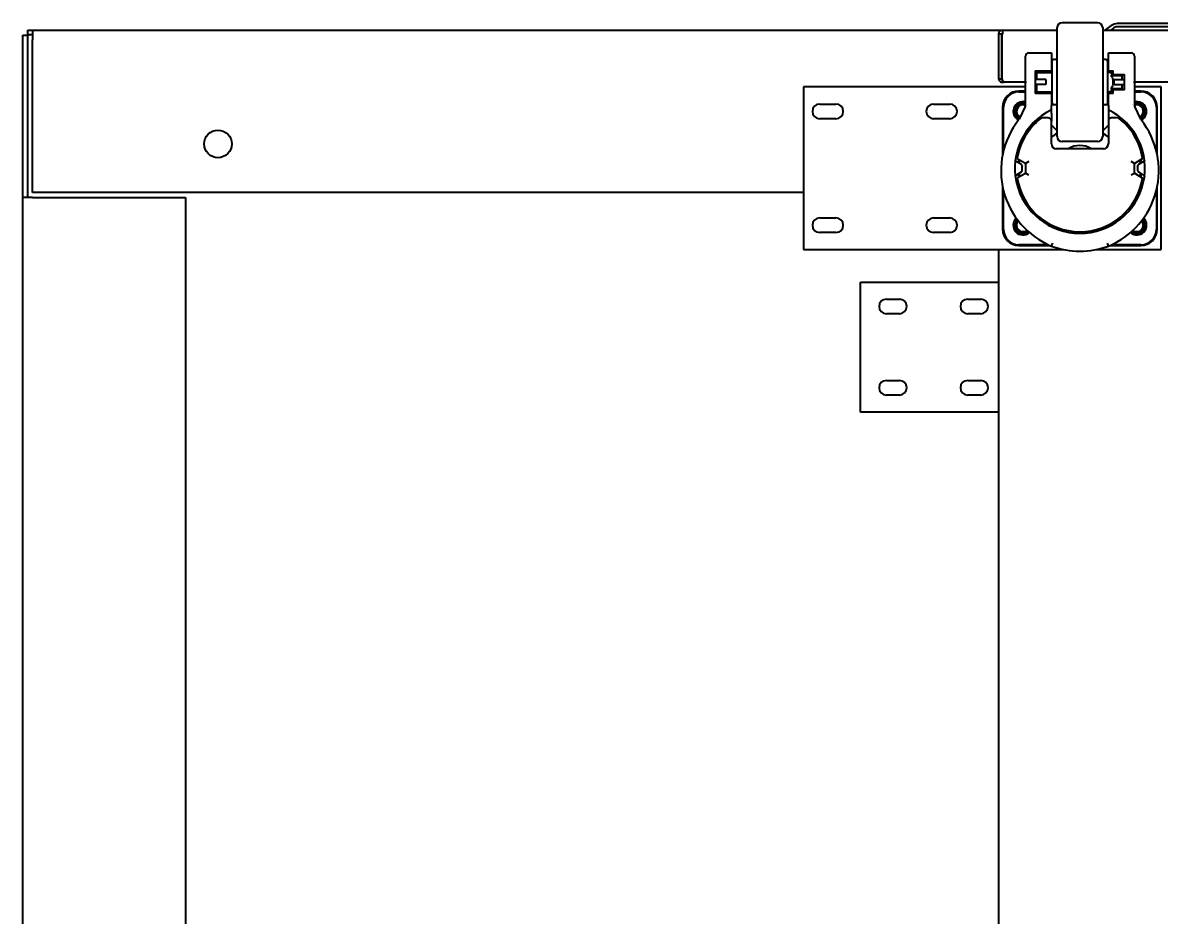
# Model space of a CAD drawing. Header units: millimetres. Extents: x 0 to 51860, y 0 to 5940.
# Drawn here: x 1869 to 2569, y 716 to 1266 of the extents above; entities that cross this region are included whole.
import ezdxf

# ---------------------------------------------------------------- set-up
doc = ezdxf.new("R2010")
doc.units = ezdxf.units.MM
doc.header["$LTSCALE"] = 10
doc.layers.add('가시적인 것(ISO)', color=3, linetype='Continuous', lineweight=40)

msp = doc.modelspace()

# ---------------------------------------------------------------- linework, layer by layer
at = {"layer": '가시적인 것(ISO)'}
for p, q in [((1872.1018, 1261.544), (1875.0311, 1261.544)), ((1872.1018, 1258.544), (1872.1018, 1261.544)), ((1875.0311, 1261.544), (1875.0311, 1255.544)), ((1875.0311, 1261.544), (2471.5311, 1261.544)), ((2471.5311, 1261.544), (2471.5311, 1259.044)), ((2471.5311, 1261.544), (2505.0311, 1261.544)), ((2505.0311, 1196.044), (2505.0311, 1263.044)), ((2530.0311, 1266.044), (2508.0311, 1266.044)), ((2533.0311, 1263.044), (2533.0311, 1196.044)), ((2533.0311, 1261.544), (3255.0311, 1261.544)), ((2535.2311, 1261.944), (2538.4311, 1264.344)), ((2539.6311, 1262.744), (2538.0311, 1261.544)), ((2626.0311, 1265.544), (2542.0311, 1265.544)), ((2626.0311, 1263.544), (2542.0311, 1263.544)), ((1869.0311, 1258.4733), (1872.0311, 1258.4733)), ((1869.0311, 1158.544), (1869.0311, 1258.4733)), ((1872.0311, 1258.4733), (1872.0311, 1158.544)), ((1872.5311, 1258.044), (1872.0311, 1258.044)), ((1875.0311, 1258.544), (1872.1018, 1258.544)), ((1872.5311, 1258.044), (1872.5311, 1258.544)), ((1875.0311, 1161.544), (1875.0311, 1255.544)), ((2469.0311, 1259.044), (2469.0311, 1231.644)), ((2471.0311, 1259.044), (2469.0311, 1259.044)), ((2471.0311, 1259.044), (2471.0311, 1231.644)), ((2471.1018, 1259.044), (2471.5311, 1259.044)), ((2471.1018, 1231.644), (2471.1018, 1259.044)), ((2487.5311, 1247.544), (2501.5311, 1247.544)), ((2501.5311, 1247.544), (2501.5311, 1236.5665)), ((2536.5311, 1236.5665), (2536.5311, 1247.544)), ((2536.5311, 1247.544), (2550.5311, 1247.544)), ((2485.5311, 1215.3653), (2485.5311, 1245.544)), ((2501.5311, 1239.8141), (2502.0311, 1239.8141)), ((2502.0311, 1216.544), (2502.0311, 1242.544)), ((2504.0311, 1243.544), (2503.0311, 1243.544)), ((2535.0311, 1243.544), (2534.0311, 1243.544)), ((2536.0311, 1242.544), (2536.0311, 1216.544)), ((2536.0311, 1239.8141), (2536.5311, 1239.8141)), ((2552.5311, 1245.544), (2552.5311, 1215.3653)), ((2491.5311, 1236.5665), (2491.5311, 1222.5216)), ((2491.5311, 1236.5665), (2501.5311, 1236.5665)), ((2501.5311, 1235.7614), (2491.5311, 1235.7614)), ((2492.5311, 1231.044), (2492.5311, 1235.544)), ((2492.5311, 1235.544), (2502.0311, 1235.544)), ((2501.5311, 1236.5665), (2501.5311, 1235.7614)), ((2501.5311, 1235.7614), (2501.5311, 1235.544)), ((2536.0311, 1235.544), (2536.5311, 1235.544)), ((2536.5311, 1236.5665), (2539.5311, 1236.5665)), ((2536.5311, 1235.7614), (2536.5311, 1236.5665)), ((2536.5311, 1235.7614), (2539.5311, 1235.7614)), ((2536.5311, 1235.544), (2536.5311, 1235.7614)), ((2537.9243, 1233.544), (2545.0311, 1233.544)), ((2539.1291, 1234.0441), (2539.5311, 1234.0441)), ((2539.1291, 1234.044), (2546.5311, 1234.044)), ((2539.5311, 1234.0408), (2539.131, 1234.0408)), ((2539.5311, 1234.2396), (2539.5311, 1236.5665)), ((2539.5311, 1234.2396), (2546.5311, 1234.2396)), ((2539.5311, 1234.0441), (2539.5311, 1234.2396)), ((2539.5311, 1233.544), (2539.5311, 1234.0408)), ((2545.0311, 1231.044), (2545.0311, 1233.544)), ((2546.5311, 1224.8485), (2546.5311, 1234.2396)), ((2485.5311, 1226.544), (2349.0311, 1226.544)), ((2349.0311, 1226.544), (2349.0311, 1126.544)), ((2469.0311, 1231.644), (2471.0311, 1231.644)), ((2471.1311, 1231.544), (2471.1455, 1231.544)), ((2471.1311, 1231.544), (2471.1311, 1230.7251)), ((2471.1311, 1230.7251), (2471.1311, 1229.544)), ((2471.1311, 1229.544), (2472.5453, 1229.544)), ((2485.523, 1229.544), (2472.5453, 1229.544)), ((2485.523, 1229.7441), (2485.523, 1229.344)), ((2498.0311, 1231.044), (2491.5311, 1231.044)), ((2498.0311, 1228.044), (2491.5311, 1228.044)), ((2492.5311, 1223.544), (2492.5311, 1228.044)), ((2498.0311, 1231.044), (2498.0311, 1228.044)), ((2537.9243, 1225.544), (2545.0311, 1225.544)), ((2539.1291, 1225.044), (2546.5311, 1225.044)), ((2539.5311, 1225.044), (2539.1291, 1225.044)), ((2539.131, 1225.0473), (2539.5311, 1225.0473)), ((2539.5311, 1225.0473), (2539.5311, 1225.544)), ((2539.5311, 1224.8485), (2539.5311, 1225.044)), ((2540.0311, 1228.044), (2540.0311, 1231.044)), ((2540.0311, 1231.044), (2546.5311, 1231.044)), ((2540.0311, 1228.044), (2546.5311, 1228.044)), ((2545.0311, 1225.544), (2545.0311, 1228.044)), ((2569.0311, 1226.544), (2552.5311, 1226.544)), ((2552.5391, 1229.344), (2552.5391, 1229.7441)), ((3235.523, 1229.544), (2552.5391, 1229.544)), ((2569.0311, 1126.544), (2569.0311, 1226.544)), ((2485.5311, 1224.044), (2481.5311, 1224.044)), ((2481.5311, 1223.544), (2485.5311, 1223.544)), ((2501.5311, 1223.344), (2491.5311, 1223.344)), ((2501.5311, 1222.5216), (2491.5311, 1222.5216)), ((2492.5311, 1223.544), (2502.0311, 1223.544)), ((2501.5311, 1223.544), (2501.5311, 1223.344)), ((2501.5311, 1223.344), (2501.5311, 1222.5216)), ((2501.5311, 1222.5216), (2501.5311, 1215.144)), ((2502.0311, 1218.044), (2501.5311, 1218.044)), ((2536.0311, 1223.544), (2536.5311, 1223.544)), ((2536.5311, 1218.044), (2536.0311, 1218.044)), ((2536.5311, 1223.344), (2536.5311, 1223.544)), ((2536.5311, 1223.344), (2539.5311, 1223.344)), ((2536.5311, 1222.5216), (2536.5311, 1223.344)), ((2539.5311, 1222.5216), (2536.5311, 1222.5216)), ((2536.5311, 1215.144), (2536.5311, 1222.5216)), ((2546.5311, 1224.8485), (2539.5311, 1224.8485)), ((2539.5311, 1222.5216), (2539.5311, 1224.8485)), ((2556.5311, 1224.044), (2552.5311, 1224.044)), ((2552.5311, 1223.544), (2556.5311, 1223.544)), ((2359.0311, 1216.044), (2369.0311, 1216.044)), ((2429.0311, 1216.044), (2439.0311, 1216.044)), ((2471.5311, 1214.044), (2471.5311, 1185.1493)), ((2472.0311, 1187.3423), (2472.0311, 1214.044)), ((2485.3461, 1214.525), (2481.6105, 1206.6661)), ((2501.5311, 1213.544), (2501.5311, 1215.144)), ((2501.5311, 1212.5128), (2501.5311, 1213.544)), ((2504.0311, 1215.544), (2503.0311, 1215.544)), ((2535.0311, 1215.544), (2534.0311, 1215.544)), ((2536.5311, 1215.144), (2536.5311, 1213.544)), ((2536.5311, 1213.544), (2536.5311, 1212.5128)), ((2556.4516, 1206.6661), (2552.716, 1214.525)), ((2566.0311, 1214.044), (2566.0311, 1187.3423)), ((2566.5311, 1185.1493), (2566.5311, 1214.044)), ((2369.0311, 1207.044), (2359.0311, 1207.044)), ((2439.0311, 1207.044), (2429.0311, 1207.044)), ((2499.5311, 1207.544), (2496.0528, 1207.544)), ((2501.5311, 1210.2746), (2501.5311, 1205.544)), ((2501.5311, 1205.544), (2501.5311, 1205.5257)), ((2501.5311, 1200.0709), (2501.5311, 1205.5257)), ((2536.5311, 1210.2746), (2536.5311, 1205.544)), ((2536.5311, 1205.5257), (2536.5311, 1205.544)), ((2536.5311, 1205.5257), (2536.5311, 1200.0709)), ((2542.0093, 1207.544), (2538.5311, 1207.544)), ((2501.5311, 1203.0243), (2505.0311, 1199.5243)), ((2501.5311, 1191.544), (2501.5311, 1200.0709)), ((2533.0311, 1199.5243), (2536.5311, 1203.0243)), ((2536.5311, 1200.0709), (2536.5311, 1191.544)), ((2501.5311, 1191.5367), (2501.5311, 1191.544)), ((2530.0311, 1193.044), (2508.0311, 1193.044)), ((2504.5311, 1188.544), (2504.5237, 1188.544)), ((2533.5311, 1188.544), (2504.5311, 1188.544)), ((2483.0384, 1178.8341), (2479.8493, 1180.7118)), ((2480.7996, 1182.1248), (2480.7679, 1182.1421)), ((2485.1617, 1179.7455), (2480.7996, 1182.1248)), ((2483.5311, 1177.9724), (2483.5311, 1177.8813)), ((2483.5311, 1175.2068), (2483.5311, 1177.8813)), ((2485.1617, 1179.7455), (2485.5311, 1179.544)), ((2487.5311, 1180.7313), (2485.5311, 1179.544)), ((2485.5311, 1179.544), (2485.5311, 1173.544)), ((2552.5311, 1179.544), (2550.5311, 1180.6806)), ((2552.5311, 1179.544), (2552.915, 1179.7728)), ((2552.5311, 1173.544), (2552.5311, 1179.544)), ((2557.2439, 1182.3517), (2552.915, 1179.7728)), ((2554.5311, 1177.8813), (2554.5311, 1177.9724)), ((2554.5311, 1177.8813), (2554.5311, 1175.2068)), ((2558.2128, 1180.7118), (2555.0237, 1178.8341)), ((2557.2753, 1182.3704), (2557.2439, 1182.3517)), ((2479.8493, 1172.3763), (2483.0384, 1174.254)), ((2480.7679, 1170.946), (2480.7996, 1170.9633)), ((2480.7996, 1170.9633), (2485.1617, 1173.3426)), ((2483.5311, 1175.2068), (2483.5311, 1175.1157)), ((2485.5311, 1173.544), (2485.1617, 1173.3426)), ((2487.5311, 1172.3568), (2485.5311, 1173.544)), ((2550.5311, 1172.4075), (2552.5311, 1173.544)), ((2552.915, 1173.3153), (2552.5311, 1173.544)), ((2552.915, 1173.3153), (2557.2439, 1170.7364)), ((2554.5311, 1175.1157), (2554.5311, 1175.2068)), ((2555.0237, 1174.254), (2558.2128, 1172.3763)), ((2557.2439, 1170.7364), (2557.2753, 1170.7177)), ((2471.5311, 1164.9988), (2471.5311, 1139.044)), ((2472.0311, 1139.044), (2472.0311, 1162.8058)), ((2566.0311, 1162.8058), (2566.0311, 1139.044)), ((2566.5311, 1139.044), (2566.5311, 1164.9988)), ((1875.0311, 1158.544), (1869.0311, 1158.544)), ((1869.0311, 494.544), (1869.0311, 1158.544)), ((2349.0311, 1161.544), (1875.0311, 1161.544)), ((1875.0311, 1158.544), (1969.0311, 1158.544)), ((1969.0311, 1158.544), (1969.0311, 494.544)), ((2359.0311, 1146.044), (2369.0311, 1146.044)), ((2429.0311, 1146.044), (2439.0311, 1146.044)), ((2369.0311, 1137.044), (2359.0311, 1137.044)), ((2439.0311, 1137.044), (2429.0311, 1137.044)), ((2499.4716, 1129.544), (2481.5311, 1129.544)), ((2481.5311, 1129.044), (2500.5743, 1129.044)), ((2537.4878, 1129.044), (2556.5311, 1129.044)), ((2556.5311, 1129.544), (2538.5905, 1129.544)), ((2349.0311, 1126.544), (2508.9812, 1126.544)), ((2469.0311, 1126.544), (2469.0311, 526.544)), ((2529.0809, 1126.544), (2569.0311, 1126.544)), ((2384.0311, 1026.544), (2384.0311, 1106.544)), ((2384.0311, 1106.544), (2469.0311, 1106.544)), ((2400.0311, 1096.044), (2408.0311, 1096.044)), ((2450.0311, 1096.044), (2458.0311, 1096.044)), ((2408.0311, 1087.044), (2400.0311, 1087.044)), ((2458.0311, 1087.044), (2450.0311, 1087.044)), ((2400.0311, 1046.044), (2408.0311, 1046.044)), ((2450.0311, 1046.044), (2458.0311, 1046.044)), ((2408.0311, 1037.044), (2400.0311, 1037.044)), ((2458.0311, 1037.044), (2450.0311, 1037.044)), ((2469.0311, 1026.544), (2384.0311, 1026.544))]:
    msp.add_line(p, q, dxfattribs=at)
msp.add_circle((1989.0311, 1191.544), 8.5, dxfattribs=at)
for centre, radius, start, end in [((2471.5311, 1259.044), 2.5, 90, 180), ((2508.0311, 1263.044), 3, 90, 180), ((2530.0311, 1263.044), 3, 0, 90), ((2534.0311, 1263.544), 2, 270, 306.8698976), ((2542.0311, 1259.544), 6, 90, 126.8698976), ((2542.0311, 1259.544), 4, 90, 126.8698976), ((2471.5311, 1259.044), 0.5, 90, 180), ((2487.5311, 1245.544), 2, 90, 180), ((2550.5311, 1245.544), 2, 0, 90), ((2503.0311, 1242.544), 1, 90, 180), ((2504.0311, 1245.544), 2, 270, 300), ((2534.0311, 1245.544), 2, 240, 270), ((2535.0311, 1242.544), 1, 0, 90), ((2536.5311, 1232.544), 3, 19.4712206, 90), ((2488.023, 1229.7441), 2.5, 175.4111389, 180), ((2488.023, 1229.344), 2.5, 180, 184.5888611), ((2536.5311, 1226.544), 3, 270, 340.5287794), ((2550.0391, 1229.7441), 2.5, 0, 4.5888611), ((2550.0391, 1229.344), 2.5, 355.4111389, 0), ((2481.5311, 1214.044), 10, 90, 180), ((2481.5311, 1214.044), 9.5, 90, 180), ((2556.5311, 1214.044), 10, 0, 90), ((2556.5311, 1214.044), 9.5, 0, 90), ((2359.0311, 1211.544), 4.5, 90, 270), ((2369.0311, 1211.544), 4.5, 270, 90), ((2429.0311, 1211.544), 4.5, 90, 270), ((2439.0311, 1211.544), 4.5, 270, 90), ((2484.0311, 1211.544), 6, 75.5224878, 242.9825894), ((2484.0311, 1211.544), 5.5, 74.1733799, 243.6098661), ((2519.0311, 1176.544), 40, 115.9444798, 64.0555202), ((2484.0311, 1211.544), 4.5, 70.5287794, 243.4044858), ((2484.0311, 1211.544), 4.2, 69.0751676, 243.3207544), ((2484.0311, 1211.544), 4, 68.0240788, 243.2579541), ((2483.5311, 1215.3653), 2, 334.5765444, 0), ((2484.0308, 1211.5437), 4.5004, 59.4849648, 59.4853896), ((2503.0311, 1216.544), 1, 180, 270), ((2504.0311, 1213.544), 2, 60, 90), ((2534.0311, 1213.544), 2, 90, 120), ((2535.0311, 1216.544), 1, 270, 0), ((2554.0298, 1211.5462), 4.4975, 120.514808, 120.5150353), ((2554.0311, 1211.544), 6, 297.0174106, 104.4775122), ((2554.0311, 1211.544), 5.5, 296.3901339, 105.8266201), ((2554.0311, 1211.544), 4.5, 296.5955142, 109.4712206), ((2554.0311, 1211.544), 4.2, 296.6792456, 110.9248324), ((2554.5311, 1215.3653), 2, 180, 205.4234556), ((2554.0311, 1211.544), 4, 296.7420459, 111.9759212), ((2520.7811, 1175.074), 50.27, 141.6233549, 247.3670192), ((2519.0311, 1176.544), 39, 128.3936852, 170.9784418), ((2479.8042, 1207.5247), 2, 321.6233549, 334.5765444), ((2496.0528, 1205.544), 2, 90, 128.3916674), ((2499.5311, 1205.544), 2, 0, 90), ((2538.5311, 1205.544), 2, 90, 180), ((2517.2811, 1175.074), 50.27, 292.6329808, 38.3766451), ((2542.0093, 1205.544), 2, 51.6083326, 90), ((2519.0311, 1176.544), 39, 9.3515282, 51.6063148), ((2558.2579, 1207.5247), 2, 205.4234556, 218.3766451), ((2519.0311, 1176.544), 25.85, 122.9914081, 132.6082997), ((2519.0311, 1176.544), 25.85, 47.3917003, 57.008591), ((2504.5311, 1191.544), 3, 180, 270), ((2508.0311, 1196.044), 3, 180, 270), ((2519.0311, 1176.544), 14, 58.9972809, 121.0027191), ((2530.0311, 1196.044), 3, 270, 0), ((2533.5311, 1191.544), 3, 270, 0), ((2481.0073, 1182.5811), 0.5, 170.9784418, 241.3895403), ((2519.0311, 1176.544), 37.9516, 172.0781108, 174.9269066), ((2519.0287, 1176.5444), 37.9492, 171.5460862, 171.5462592), ((2519.0311, 1176.544), 37.5, 172.3389153, 175.2552315), ((2519.0316, 1176.544), 37.5006, 171.802892, 171.8031735), ((2482.5311, 1177.9724), 1, 29.7556396, 59.5113224), ((2482.5311, 1177.9724), 1, 0, 29.7556396), ((2555.5311, 1177.9724), 1, 150.2443604, 180), ((2555.5311, 1177.9724), 1, 120.4887001, 150.2443604), ((2555.1368, 1181.894), 1, 8.9116162, 8.9234521), ((2519.0311, 1176.544), 37.5, 4.7447684, 7.9239237), ((2519.0283, 1176.5436), 37.9545, 8.725071, 8.7252652), ((2519.0311, 1176.544), 37.9516, 5.0730934, 8.2110723), ((2557.0194, 1182.8), 0.5, 300.7842293, 9.3515282), ((2481.0073, 1170.507), 0.5, 118.6104597, 189.0215582), ((2519.0311, 1176.544), 39, 189.0215582, 350.6484718), ((2519.0311, 1176.544), 37.9516, 185.0730934, 187.9218893), ((2519.0309, 1176.544), 37.9515, 188.4538195, 188.453993), ((2519.0311, 1176.544), 37.5, 184.7447685, 187.6610849), ((2519.0305, 1176.544), 37.4995, 188.1969284, 188.197211), ((2482.5311, 1175.1157), 1, 300.4887001, 330.2443604), ((2482.5311, 1175.1157), 1, 330.2443604, 0), ((2555.5311, 1175.1157), 1, 180, 209.7556396), ((2555.5311, 1175.1157), 1, 209.7556396, 239.5113224), ((2555.1368, 1171.194), 1, 351.0817276, 351.0935045), ((2519.0311, 1176.544), 37.5, 352.0760765, 355.2552315), ((2519.0316, 1176.544), 37.951, 351.2748414, 351.275035), ((2519.0311, 1176.544), 37.9516, 351.7889279, 354.9269066), ((2557.0194, 1170.2881), 0.5, 350.6484718, 59.2157707), ((2359.0311, 1141.544), 4.5, 90, 270), ((2369.0311, 1141.544), 4.5, 270, 90), ((2429.0311, 1141.544), 4.5, 90, 270), ((2439.0311, 1141.544), 4.5, 270, 90), ((2484.0311, 1141.544), 6, 133.9365076, 310.8169506), ((2484.0311, 1141.544), 5.5, 134.6807569, 310.0727014), ((2484.0311, 1141.544), 4.5, 136.4751979, 308.2782603), ((2484.0311, 1141.544), 4.2, 137.1275025, 307.6259557), ((2484.0311, 1141.544), 4, 137.6026748, 307.1507834), ((2554.0311, 1141.544), 6, 229.1830494, 46.0634924), ((2554.0311, 1141.544), 5.5, 229.9272986, 45.3192431), ((2554.0311, 1141.544), 4.5, 231.7217397, 43.5248021), ((2554.0311, 1141.544), 4.2, 232.3740443, 42.8724975), ((2554.0311, 1141.544), 4, 232.8492166, 42.3973252), ((2481.5311, 1139.044), 10, 180, 270), ((2481.5311, 1139.044), 9.5, 180, 270), ((2556.5311, 1139.044), 10, 270, 0), ((2556.5311, 1139.044), 9.5, 270, 0), ((2519.0311, 1176.544), 51, 249.8179203, 290.1820797), ((2400.0311, 1091.544), 4.5, 90, 270), ((2408.0311, 1091.544), 4.5, 270, 90), ((2450.0311, 1091.544), 4.5, 90, 270), ((2458.0311, 1091.544), 4.5, 270, 90), ((2400.0311, 1041.544), 4.5, 90, 270), ((2408.0311, 1041.544), 4.5, 270, 90), ((2450.0311, 1041.544), 4.5, 90, 270), ((2458.0311, 1041.544), 4.5, 270, 90)]:
    msp.add_arc(centre, radius, start, end, dxfattribs=at)
for centre, major_axis, start_param, end_param in [((2494.3483, 1206.7452), (0.4625, 0.3665), 0.0000674, 0.06828959), ((2543.7138, 1206.7452), (-0.4624, 0.3664), 6.21547034, 6.28370519), ((2502.166, 1130.5379), (0.7302, 1.8625), 1.57080096, 3.14156683), ((2535.8961, 1130.5379), (-0.7302, 1.8625), 3.14158949, 4.71236982)]:
    msp.add_ellipse(centre, major_axis=major_axis, ratio=0.00001, start_param=start_param, end_param=end_param, dxfattribs=at)
for points, knots in [([(2537.9243, 1233.544), (2537.9827, 1233.5007), (2538.0381, 1233.4558), (2538.3573, 1233.1766), (2538.6138, 1232.8352), (2539.2308, 1231.6647), (2539.3595, 1230.5112), (2539.3595, 1229.544), (2539.3595, 1228.5769), (2539.2308, 1227.4234), (2538.6138, 1226.2529), (2538.3573, 1225.9115), (2538.0381, 1225.6323), (2537.9827, 1225.5874), (2537.9243, 1225.544)], [1.814131606, 1.814131606, 1.814131606, 1.814131606, 1.834572757, 1.834572757, 1.941344099, 1.941344099, 2.231503569, 2.231503569, 2.231503569, 2.521663039, 2.521663039, 2.628434381, 2.628434381, 2.648875532, 2.648875532, 2.648875532, 2.648875532]), ([(2469.0311, 1231.644), (2469.0311, 1230.8298), (2469.5511, 1230.0389), (2470.2986, 1229.7161), (2470.5605, 1229.603), (2470.8457, 1229.544), (2471.1311, 1229.544)], [0, 0, 0, 0, 1.16317827, 1.16317827, 1.16317827, 1.57079633, 1.57079633, 1.57079633, 1.57079633]), ([(2472.5453, 1229.544), (2472.189, 1229.544), (2471.8327, 1230.064), (2471.4764, 1230.8116), (2471.3515, 1231.0735), (2471.2266, 1231.3587), (2471.1018, 1231.644)], [0, 0, 0, 0, 1.16317827, 1.16317827, 1.16317827, 1.57079633, 1.57079633, 1.57079633, 1.57079633]), ([(2501.5311, 1210.2746), (2501.5311, 1210.5543), (2501.5311, 1210.8849), (2501.5311, 1211.3929), (2501.5311, 1211.6643), (2501.5311, 1212.0536), (2501.5311, 1212.2406), (2501.5311, 1212.4493), (2501.5311, 1212.4874), (2501.5311, 1212.5128)], [0.946883948, 0.946883948, 0.946883948, 0.946883948, 1.030797506, 1.030797506, 1.109697807, 1.109697807, 1.187586493, 1.187586493, 1.261112045, 1.261112045, 1.261112045, 1.261112045]), ([(2536.5311, 1212.5128), (2536.5311, 1212.4888), (2536.5311, 1212.4528), (2536.5311, 1212.2554), (2536.5311, 1212.0783), (2536.5311, 1211.6977), (2536.5311, 1211.4218), (2536.5311, 1210.902), (2536.5311, 1210.5623), (2536.5311, 1210.2746)], [0, 0, 0, 0, 0.071455694, 0.071455694, 0.146957157, 0.146957157, 0.227906892, 0.227906892, 0.314222363, 0.314222363, 0.314222363, 0.314222363]), ([(2491.5311, 1205.5914), (2491.5311, 1205.5658), (2491.5311, 1205.5272), (2491.5311, 1205.3127), (2491.5311, 1205.1093), (2491.5311, 1204.7081), (2491.5311, 1204.4494), (2491.5311, 1204.1978)], [0, 0, 0, 0, 0.066273632, 0.066273632, 0.14484515, 0.14484515, 0.222004789, 0.222004789, 0.222004789, 0.222004789]), ([(2546.5311, 1204.1978), (2546.5311, 1204.4494), (2546.5311, 1204.7081), (2546.5311, 1205.1093), (2546.5311, 1205.3127), (2546.5311, 1205.5272), (2546.5311, 1205.5658), (2546.5311, 1205.5914)], [1.243364276, 1.243364276, 1.243364276, 1.243364276, 1.32052392, 1.32052392, 1.399095437, 1.399095437, 1.46536907, 1.46536907, 1.46536907, 1.46536907]), ([(2504.9554, 1198.2258), (2504.9577, 1198.2273), (2504.9603, 1198.2283), (2504.9672, 1198.2299), (2504.9719, 1198.23), (2504.986, 1198.2291), (2504.9969, 1198.2261), (2505.0149, 1198.2199), (2505.0228, 1198.2167), (2505.0311, 1198.2131)], [0, 0, 0, 0, 0.0082475465, 0.0082475465, 0.0214794471, 0.0214794471, 0.0507996307, 0.0507996307, 0.0719210324, 0.0719210324, 0.0719210324, 0.0719210324]), ([(2533.0311, 1198.213), (2533.0459, 1198.2195), (2533.0612, 1198.2253), (2533.0807, 1198.2293), (2533.0873, 1198.2302), (2533.0959, 1198.2296), (2533.0984, 1198.2292), (2533.1029, 1198.2279), (2533.1049, 1198.227), (2533.1067, 1198.2258)], [0.068402932, 0.068402932, 0.068402932, 0.068402932, 0.0743420797, 0.0743420797, 0.0769738735, 0.0769738735, 0.0780370132, 0.0780370132, 0.0789749072, 0.0789749072, 0.0789749072, 0.0789749072]), ([(2479.4583, 1181.1343), (2479.4539, 1181.1433), (2479.4496, 1181.1525), (2479.4454, 1181.1617), (2479.4445, 1181.1639), (2479.4435, 1181.1661), (2479.4425, 1181.1682), (2479.4179, 1181.2238), (2479.3978, 1181.2827), (2479.3834, 1181.3442), (2479.3738, 1181.3849), (2479.3665, 1181.4271), (2479.3621, 1181.47), (2479.3585, 1181.5044), (2479.3567, 1181.5392), (2479.3567, 1181.574), (2479.3567, 1181.6088), (2479.3586, 1181.6435), (2479.3622, 1181.6783), (2479.3631, 1181.6863), (2479.364, 1181.6944), (2479.3651, 1181.7025)], [24.90250524, 24.90250524, 24.90250524, 24.90250524, 25.00108533, 25.00108533, 25.00108533, 25.02421389, 25.02421389, 25.02421389, 25.61488368, 25.61488368, 25.61488368, 26.00647801, 26.00647801, 26.00647801, 26.31976597, 26.31976597, 26.31976597, 26.63305025, 26.63305025, 26.63305025, 26.70574231, 26.70574231, 26.70574231, 26.70574231]), ([(2479.8493, 1180.7118), (2479.8453, 1180.7141), (2479.8413, 1180.7166), (2479.8372, 1180.719), (2479.7865, 1180.7499), (2479.737, 1180.7862), (2479.6904, 1180.8278), (2479.6829, 1180.8346), (2479.6754, 1180.8415), (2479.668, 1180.8485), (2479.6469, 1180.8685), (2479.6264, 1180.8897), (2479.6068, 1180.9119), (2479.5803, 1180.942), (2479.5552, 1180.9741), (2479.5319, 1181.008), (2479.505, 1181.0473), (2479.4802, 1181.0896), (2479.4583, 1181.1343)], [26.70574231, 26.70574231, 26.70574231, 26.70574231, 26.75966713, 26.75966713, 26.75966713, 27.4396037, 27.4396037, 27.4396037, 27.55002497, 27.55002497, 27.55002497, 27.86437022, 27.86437022, 27.86437022, 28.28897909, 28.28897909, 28.28897909, 28.77916858, 28.77916858, 28.77916858, 28.77916858]), ([(2558.6038, 1181.1343), (2558.5821, 1181.0899), (2558.5574, 1181.0478), (2558.5307, 1181.0088), (2558.5075, 1180.975), (2558.4827, 1180.9431), (2558.4563, 1180.9131), (2558.4364, 1180.8904), (2558.4156, 1180.8689), (2558.3941, 1180.8485), (2558.3873, 1180.842), (2558.3803, 1180.8355), (2558.3733, 1180.8292), (2558.327, 1180.7877), (2558.2779, 1180.7515), (2558.2275, 1180.7206), (2558.2226, 1180.7176), (2558.2177, 1180.7147), (2558.2128, 1180.7118)], [22.02491375, 22.02491375, 22.02491375, 22.02491375, 22.511946, 22.511946, 22.511946, 22.93424333, 22.93424333, 22.93424333, 23.25405736, 23.25405736, 23.25405736, 23.35668986, 23.35668986, 23.35668986, 24.03291107, 24.03291107, 24.03291107, 24.09834003, 24.09834003, 24.09834003, 24.09834003]), ([(2558.697, 1181.7025), (2558.6981, 1181.6944), (2558.699, 1181.6863), (2558.6999, 1181.6783), (2558.7036, 1181.6435), (2558.7054, 1181.6088), (2558.7054, 1181.574), (2558.7054, 1181.5392), (2558.7036, 1181.5044), (2558.7, 1181.47), (2558.6956, 1181.4271), (2558.6883, 1181.3849), (2558.6787, 1181.3442), (2558.6643, 1181.2827), (2558.6442, 1181.2238), (2558.6196, 1181.1682), (2558.6186, 1181.1661), (2558.6177, 1181.1639), (2558.6167, 1181.1617), (2558.6125, 1181.1525), (2558.6082, 1181.1433), (2558.6038, 1181.1343)], [24.09834003, 24.09834003, 24.09834003, 24.09834003, 24.17103207, 24.17103207, 24.17103207, 24.4843163, 24.4843163, 24.4843163, 24.79760425, 24.79760425, 24.79760425, 25.18919862, 25.18919862, 25.18919862, 25.77986845, 25.77986845, 25.77986845, 25.80299701, 25.80299701, 25.80299701, 25.9015771, 25.9015771, 25.9015771, 25.9015771]), ([(2479.3651, 1171.3856), (2479.364, 1171.3937), (2479.3631, 1171.4018), (2479.3622, 1171.4098), (2479.3586, 1171.4446), (2479.3567, 1171.4793), (2479.3567, 1171.5141), (2479.3567, 1171.5489), (2479.3585, 1171.5837), (2479.3621, 1171.6181), (2479.3665, 1171.661), (2479.3738, 1171.7032), (2479.3834, 1171.7439), (2479.3937, 1171.7878), (2479.4069, 1171.8305), (2479.4226, 1171.8716), (2479.4289, 1171.8879), (2479.4355, 1171.904), (2479.4425, 1171.9199), (2479.4435, 1171.922), (2479.4445, 1171.9242), (2479.4454, 1171.9264), (2479.4496, 1171.9356), (2479.4539, 1171.9448), (2479.4583, 1171.9538)], [24.09834003, 24.09834003, 24.09834003, 24.09834003, 24.17103877, 24.17103877, 24.17103877, 24.4844663, 24.4844663, 24.4844663, 24.79796846, 24.79796846, 24.79796846, 25.18969495, 25.18969495, 25.18969495, 25.6117156, 25.6117156, 25.6117156, 25.77986845, 25.77986845, 25.77986845, 25.80299701, 25.80299701, 25.80299701, 25.9015771, 25.9015771, 25.9015771, 25.9015771]), ([(2479.4583, 1171.9538), (2479.4801, 1171.9982), (2479.5047, 1172.0403), (2479.5314, 1172.0793), (2479.5546, 1172.1131), (2479.5794, 1172.145), (2479.6058, 1172.175), (2479.6257, 1172.1977), (2479.6465, 1172.2192), (2479.668, 1172.2396), (2479.6748, 1172.2461), (2479.6818, 1172.2526), (2479.6888, 1172.2589), (2479.7351, 1172.3004), (2479.7842, 1172.3366), (2479.8347, 1172.3675), (2479.8395, 1172.3705), (2479.8444, 1172.3734), (2479.8493, 1172.3763)], [22.02491375, 22.02491375, 22.02491375, 22.02491375, 22.511946, 22.511946, 22.511946, 22.93424333, 22.93424333, 22.93424333, 23.25405736, 23.25405736, 23.25405736, 23.35668986, 23.35668986, 23.35668986, 24.03291107, 24.03291107, 24.03291107, 24.09834003, 24.09834003, 24.09834003, 24.09834003]), ([(2558.2128, 1172.3763), (2558.2168, 1172.3739), (2558.2208, 1172.3715), (2558.2249, 1172.3691), (2558.2756, 1172.3382), (2558.3251, 1172.3019), (2558.3717, 1172.2603), (2558.3793, 1172.2535), (2558.3867, 1172.2466), (2558.3941, 1172.2396), (2558.4152, 1172.2196), (2558.4357, 1172.1984), (2558.4553, 1172.1762), (2558.4818, 1172.1461), (2558.5069, 1172.114), (2558.5302, 1172.0801), (2558.5571, 1172.0408), (2558.5819, 1171.9985), (2558.6038, 1171.9538)], [26.70574231, 26.70574231, 26.70574231, 26.70574231, 26.75966713, 26.75966713, 26.75966713, 27.4396037, 27.4396037, 27.4396037, 27.55002497, 27.55002497, 27.55002497, 27.86437022, 27.86437022, 27.86437022, 28.28897909, 28.28897909, 28.28897909, 28.77916858, 28.77916858, 28.77916858, 28.77916858]), ([(2558.6038, 1171.9538), (2558.6082, 1171.9448), (2558.6125, 1171.9356), (2558.6167, 1171.9264), (2558.6177, 1171.9242), (2558.6186, 1171.922), (2558.6196, 1171.9199), (2558.6442, 1171.8643), (2558.6643, 1171.8054), (2558.6787, 1171.7439), (2558.6883, 1171.7032), (2558.6956, 1171.661), (2558.7, 1171.6181), (2558.7036, 1171.5837), (2558.7054, 1171.5489), (2558.7054, 1171.5141), (2558.7054, 1171.4793), (2558.7036, 1171.4446), (2558.6999, 1171.4098), (2558.699, 1171.4018), (2558.6981, 1171.3937), (2558.697, 1171.3856)], [24.90250524, 24.90250524, 24.90250524, 24.90250524, 25.00108533, 25.00108533, 25.00108533, 25.02421389, 25.02421389, 25.02421389, 25.61488368, 25.61488368, 25.61488368, 26.00647801, 26.00647801, 26.00647801, 26.31976597, 26.31976597, 26.31976597, 26.63305025, 26.63305025, 26.63305025, 26.70574231, 26.70574231, 26.70574231, 26.70574231]), ([(2501.5311, 1141.6916), (2501.5311, 1141.5104), (2501.5311, 1141.3323), (2501.5311, 1141.0098), (2501.5311, 1140.8327), (2501.5311, 1140.6353), (2501.5311, 1140.5993), (2501.5311, 1140.5753)], [1.057073925, 1.057073925, 1.057073925, 1.057073925, 1.114149155, 1.114149155, 1.189650618, 1.189650618, 1.261106312, 1.261106312, 1.261106312, 1.261106312]), ([(2536.5311, 1140.5753), (2536.5311, 1140.5993), (2536.5311, 1140.6353), (2536.5311, 1140.8327), (2536.5311, 1141.0098), (2536.5311, 1141.3323), (2536.5311, 1141.5104), (2536.5311, 1141.6916)], [0, 0, 0, 0, 0.071455694, 0.071455694, 0.146957157, 0.146957157, 0.20403239, 0.20403239, 0.20403239, 0.20403239]), ([(2507.5311, 1138.2328), (2507.5311, 1138.2563), (2507.5311, 1138.2915), (2507.5311, 1138.4839), (2507.5311, 1138.6535), (2507.5311, 1138.9563), (2507.5311, 1139.1154), (2507.5311, 1139.279)], [0, 0, 0, 0, 0.072995097, 0.072995097, 0.147627704, 0.147627704, 0.199802756, 0.199802756, 0.199802756, 0.199802756]), ([(2530.5311, 1139.279), (2530.5311, 1139.1154), (2530.5311, 1138.9563), (2530.5311, 1138.6535), (2530.5311, 1138.4839), (2530.5311, 1138.2915), (2530.5311, 1138.2563), (2530.5311, 1138.2328)], [1.014358646, 1.014358646, 1.014358646, 1.014358646, 1.066533699, 1.066533699, 1.141166307, 1.141166307, 1.214161404, 1.214161404, 1.214161404, 1.214161404])]:
    msp.add_open_spline(points, degree=3, knots=knots, dxfattribs=at)
msp.add_open_spline([(2471.0311, 1231.644), (2471.0311, 1231.5917), (2471.0787, 1231.544), (2471.1311, 1231.544)], degree=3, dxfattribs=at)

doc.saveas('drawing.dxf')
